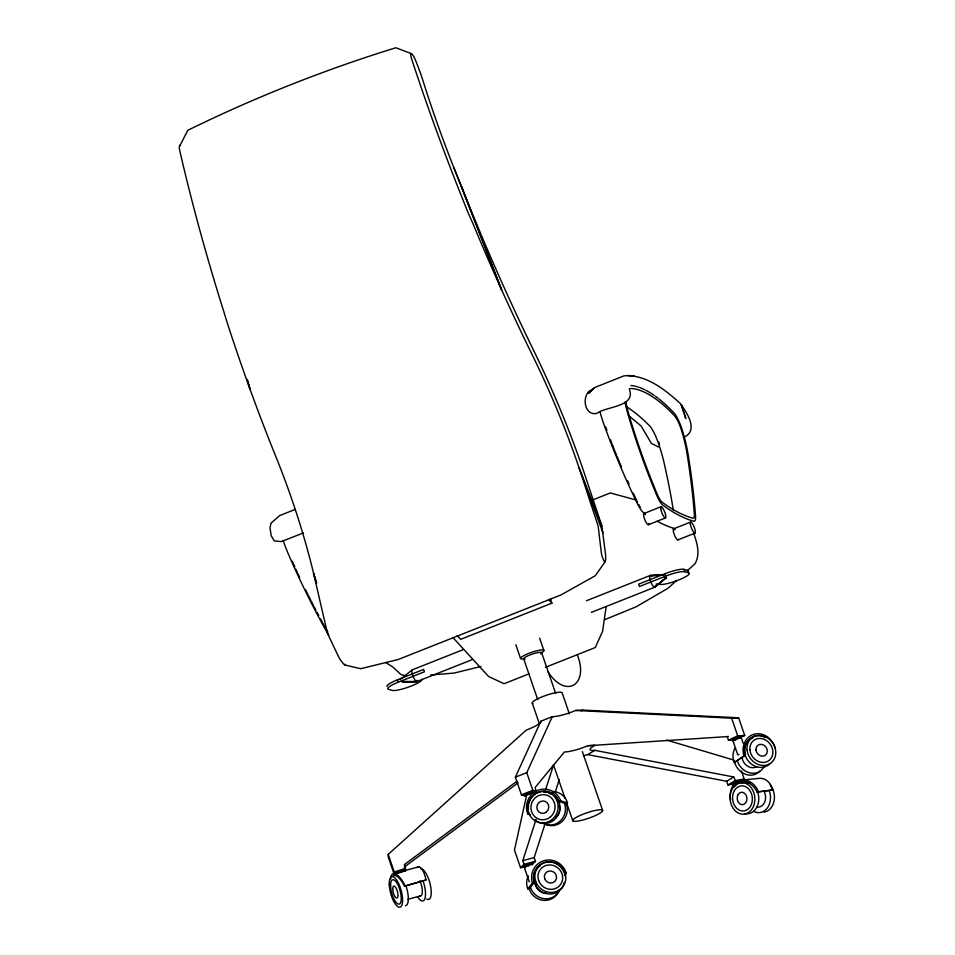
<?xml version="1.0" encoding="UTF-8"?>
<svg xmlns="http://www.w3.org/2000/svg" width="955" height="955" viewBox="0 0 955 955"><rect width="100%" height="100%" fill="white"/><g stroke="black" fill="none" stroke-linecap="round" stroke-linejoin="round"><path stroke-width="1.43" d="M388.208 854.391L388.184 856.814L394.248 874.446L394.284 872.022L388.208 854.391L526.348 730.026A19.255 3.474 -19 0 0 540.876 721.204L552.277 716.68A19.255 3.474 -19 0 0 575.698 710.46L582.705 710.078L738.645 717.802L744.721 735.446L735.505 739.839L728.486 740.209L727.221 736.508M606.162 606.652L602.605 631.291L595.263 647.562L545.508 667.294M526.324 796.637L514.458 850.057L520.535 867.689L529.07 865.421M545.126 823.544L534.179 857.614L535.457 861.315L520.535 867.689L524.068 864.347L522.803 860.634L536.018 819.474M545.603 789.666L552.897 766.949A19.255 3.474 -19 0 0 552.432 765.755M555.153 792.316L559.26 779.543M411.307 53.611L395.883 47.75C324.545 69.739 254.794 97.422 187.777 130.298L179.265 146.998A11.412 2.949 70.7 0 0 179.815 150.902A604.933 155.928 70.7 0 0 223.828 311.7L226.645 320.964A522.433 134.667 70.7 0 0 250.138 389.509A526.062 135.598 70.7 0 0 275.983 456.932A224.759 57.933 70.7 0 1 313.55 573.179L316.606 583.039M728.307 736.532L587.838 745.724A19.255 3.474 -19 0 1 564.429 751.955L535.051 787.612L536.316 791.313L524.928 795.837L521.442 794.811L515.366 777.179L540.876 721.204M524.928 795.837L532.83 790.298L521.442 794.811L536.316 791.313L532.83 790.298L526.766 772.655L552.277 716.68M735.505 739.839L737.702 735.816L731.637 718.184L575.698 710.46M601.841 525.99L579.076 467.855A224.759 51.2 66 0 0 532.413 355.224A526.062 119.829 66 0 1 501.602 289.771A522.433 119.005 66 0 1 472.844 223.315L468.857 214.517A604.933 137.795 66 0 1 411.641 58.959A11.412 2.602 66 0 1 410.745 55.187L410.769 53.91A6.339 1.444 66 0 1 412.262 54.375L413.431 56.023A7.103 1.624 66 0 1 415.628 60.535A72.246 16.45 66 0 1 423.304 81.748A343.549 78.25 66 0 0 454.031 168.128L461.134 185.556A523.674 119.28 66 0 0 533.654 350.473A248.324 56.56 66 0 1 584.83 474.742L601.841 525.99L605.422 553.363A13.525 3.534 78 0 1 605.028 561.898L595.323 575.686L561.051 594.917L479.625 627.232L398.199 659.511L360.68 668.703L345.018 665.026A8.535 1.862 58.9 0 1 343.609 664L340.565 660.168A7.64 1.659 58.9 0 1 338.368 656.312L327.493 633.44L313.538 573.167L316.463 582.944M528.318 875.914A18.336 16.808 23.2 0 0 527.781 888.902L532.413 883.053A18.336 17.632 59.9 0 1 544.004 860.67A18.336 17.632 59.9 0 1 566.363 873.252L564.512 875.592M566.363 873.252L564.596 873.765A16.414 15.793 59.9 0 0 544.565 862.496A16.414 15.793 59.9 0 0 534.179 882.539L529.559 888.389L527.781 888.902M392.923 876.045A16.414 5.981 67.5 0 1 404.49 886.204L426.037 879.985A18.336 5.849 82.3 0 0 417.228 867.534M426.037 879.985L404.49 886.204M593.652 388.303L588.769 392.959L594.893 387.455L624.069 375.828C645.807 374.241 664.895 389.521 680.127 403.308C686.693 412.178 699.335 430.884 683.517 437.366M593.079 388.852L588.137 393.353L592.542 389.473C580.831 393.126 583.636 416.667 596.959 413.336C605.589 406.532 635.254 406.902 629.643 390.094M676.641 580.425L667.975 588.28L636.066 606.843L604.503 619.759M687.469 570.601L695.037 563.725C700.504 554.151 697.114 543.156 693.784 533.558M664.453 577.059L666.292 577.596L654.76 587.218L591.324 612.382M666.292 577.596L654.999 586.764L666.614 577.536M400.24 679.59L412.094 669.909L463.115 649.675M735.493 747.67A18.336 15.22 40.9 0 0 734.347 762.52L745.461 755.011A16.414 14.373 66.7 0 1 749.58 738.812A16.414 14.373 66.7 0 1 765.146 737.499M745.461 755.011L734.347 762.52M516.942 781.25L404.371 864.562L405.624 870.685L398.044 873.192M518.111 782.79L404.347 866.973L405.624 870.685L394.284 872.022L405.648 868.262L396.528 873.204M583.445 755.775A19.255 3.474 -19 0 1 587.731 754.617L594.798 750.332L733.726 776.976L736.556 783.387M587.731 754.617L726.66 781.274L733.726 776.976M739.468 781.847L744.184 778.982L741.378 770.84M734.371 786.92A16.414 13.119 73.2 0 1 756.981 792.065L772.702 789.952A18.336 13.824 -85.1 0 0 758.7 778.409L741.641 780.092M772.702 789.952L756.981 792.065M295.143 509.421L279.552 515.652L271.053 523.101L269.978 527.864L271.22 535.803L274.276 540.9L281.307 541.592L303.332 532.926M592.53 500.014L610.341 492.947L636.77 500.205M643.861 513.539L660.967 506.759M648.481 524.677L665.587 517.897M673.466 528.891L690.561 522.11M678.002 539.85L695.109 533.069M550.45 598.964L551.894 603.166L460.692 639.337L457.266 635.6M586.466 600.743L649.901 575.59L663.785 575.125M386.906 686.382A16.116 2.913 -19 0 1 397.483 679.805L423.638 669.419L424.45 671.771L398.283 682.157A16.116 2.913 -19 0 0 388.434 689.283L392.183 690.381A16.116 2.913 -19 0 0 409.456 686.729A16.116 2.913 -19 0 0 421.967 679.399M664.811 573.776L638.644 584.15L639.456 586.501L665.623 576.128A16.116 2.913 -19 0 1 684.831 571.723L688.579 572.821L687.767 570.469L684.031 569.371A16.116 2.913 -19 0 0 664.811 573.776L665.623 576.128M401.231 681.464L416.953 681.536L472.116 659.666M528.927 673.872L504.061 683.744L488.614 676.498L452.885 637.51M515.366 777.179L526.766 772.655M528.795 803.501A16.414 15.889 83.4 0 1 559.057 801.603L565.802 803.573L567.521 802.88L560.788 800.923A18.336 17.751 83.4 0 0 537.784 790.37A18.336 17.751 83.4 0 0 527.721 814.03L529.452 813.35M559.057 801.603L560.788 800.923M532.413 883.053L534.179 882.539M393.687 873.586L418.672 866.83M407.761 899.347L420.451 895.921M522.803 860.634L534.179 857.614M480.914 666.483L454.222 673.06L430.657 675.03M737.117 783.279L727.937 784.974L726.66 781.274M731.637 718.184L738.645 717.802M587.838 745.724L594.858 745.354A19.255 3.474 -19 0 0 594.798 750.332M649.901 575.59L662.758 575.185L650.307 575.531M416.953 681.536L402.664 681.989L416.547 681.607M627.853 375.411L634.621 376.282M404.848 675.519L400.957 674.588L392.994 667.115L385.808 662.555M527.721 814.03L530.419 814.818M551.894 603.166L548.468 599.43M666.793 740.113L733.834 760.073M658.473 447L651.417 443.43L641.151 426.049L628.832 415.747M547.8 671.472C565.551 699.466 589.139 684.902 577.5 655.357M320.51 618.888L322.324 622.23M322.921 623.34L323.363 624.164M633.213 493.043L634.824 496.457M454.043 168.128L501.602 289.771L461.134 185.556M602.927 532.699L579.076 467.855L598.164 526.074L601.244 552.133A7.64 1.994 78 0 0 602.139 556.502L603.93 560.812A8.535 2.232 78 0 0 605.04 561.922M684.031 569.371L684.831 571.723M741.271 737.785L743.097 743.086M732.915 740.686L737.475 753.949M569.371 713.863L562.149 692.864A15.805 2.853 -19 0 0 544.505 695.909A15.805 2.853 -19 0 0 532.938 703.632M582.383 751.657L602.629 810.437A15.805 2.853 -19 0 1 580.843 820.5A15.805 2.853 -19 0 1 579.554 815.713A15.805 2.853 -19 0 1 602.629 810.437M539.623 638.143L543.873 650.474M541.628 652.695L555.679 693.497M523.686 658.831L537.737 699.633M515.831 644.744L520.547 658.449M532.233 703.083L539.468 724.081M553.446 764.68L565.014 798.273M566.458 802.463L572.725 820.667M527.996 864.502L528.485 865.91M524.295 867.343L529.309 881.919M397.483 679.805L398.283 682.157M247.202 379.589L250.138 389.509L247.19 379.493M417.251 680.258A6.327 1.54 68.4 0 1 413.599 677.477A6.327 1.54 68.4 0 1 412.5 669.849M656.085 584.102A13.871 2.507 -19 0 1 658.58 584.078L659.511 584.353A16.116 2.913 -19 0 0 678.73 579.96A16.116 2.913 -19 0 0 688.579 572.821M687.767 570.469A16.116 2.913 -19 0 1 688.161 571.926M655.058 585.94A6.327 1.54 68.4 0 1 652.695 585.558A6.327 1.54 68.4 0 1 649.663 577.596A6.327 1.54 68.4 0 1 651.489 576.581M525.847 796.1A4.429 0.8 -19 0 1 528.079 794.094A4.429 0.8 -19 0 1 533.547 793.044M528.449 809.183A16.414 15.889 83.4 0 1 528.533 804.898M552.551 791.492A18.336 16.915 -58.5 0 1 567.521 802.88M550.367 793.462A16.414 15.149 -58.5 0 1 553.064 793.39M564.596 803.716A15.805 15.065 -73.7 0 1 560.466 820.787A15.805 15.065 -73.7 0 1 543.837 823.759M549.137 793.712A15.805 15.065 -73.7 0 1 553.088 793.82M566.422 804.253A15.805 15.065 -73.7 0 1 562.304 821.324A15.805 15.065 -73.7 0 1 545.675 824.296M543.634 792.101A15.805 15.065 -73.7 0 1 559.212 812.228A15.805 15.065 -73.7 0 1 535.027 819.999M559.332 805.614A10.278 9.789 -73.7 0 1 555.643 817.576M396.874 873.503A4.429 0.8 -19 0 1 398.462 872.679M399.488 872.261A4.429 0.8 -19 0 1 404.622 871.402M390.631 879.042A18.336 6.673 67.5 0 1 405.015 885.679M420.809 868.871A15.805 5.444 74.9 0 1 430.538 885.81A15.805 5.444 74.9 0 1 426.778 899.073M423.208 881.405A15.805 5.444 74.9 0 1 424.856 898.81A15.805 5.444 74.9 0 1 417.598 896.829M406.018 886.061A15.805 5.444 74.9 0 1 405.421 905.698M419.89 880.773A10.278 3.534 74.9 0 1 422.337 891.827A10.278 3.534 74.9 0 1 419.436 895.647M525.668 867.474A4.429 0.8 -19 0 1 527.196 865.54A4.429 0.8 -19 0 1 532.58 864.729M559.212 890.931A15.805 14.97 38.3 0 1 544.362 898.727A15.805 14.97 38.3 0 1 530.658 887.756M558.926 890.096A15.805 14.97 38.3 0 1 544.457 900.41A15.805 14.97 38.3 0 1 529.392 889.344M564.274 882.432A15.805 14.97 38.3 0 1 540.542 891.039A15.805 14.97 38.3 0 1 540.387 865.636M546.188 893.235A10.278 9.729 38.3 0 1 535.433 883.471M732.772 785.01A4.429 0.8 -19 0 1 733.416 783.864A4.429 0.8 -19 0 1 737.928 782.133M730.635 800.099A18.336 14.647 73.2 0 1 739.767 780.51A18.336 14.647 73.2 0 1 758.354 791.373M770.16 785.094A15.805 12.379 84.4 0 1 773.968 801.555A15.805 12.379 84.4 0 1 763.976 812.168M769.455 791.146A15.805 12.379 84.4 0 1 767.128 808.264A15.805 12.379 84.4 0 1 753.674 811.32M741.319 783.339A15.805 12.379 84.4 0 1 749.794 783.1M757.709 792.304A15.805 12.379 84.4 0 1 745.091 813.636M763.809 790.871A10.278 8.046 84.4 0 1 764.633 802.248A10.278 8.046 84.4 0 1 756.706 807.071M733.631 740.865A4.429 0.8 -19 0 1 736.771 738.502A4.429 0.8 -19 0 1 740.877 738.346M737.988 755.035A4.429 0.8 -19 0 1 738.931 754.331M743.826 755.393A18.336 16.044 66.7 0 1 754.581 734.097A18.336 16.044 66.7 0 1 775.162 748.016M759.595 771.306A15.805 13.585 53 0 1 744.864 774.028A15.805 13.585 53 0 1 734.276 760.753M764.179 766.364A15.805 13.585 53 0 1 750.546 773.025A15.805 13.585 53 0 1 737.535 761.41M769.933 763.534A15.805 13.585 53 0 1 747.431 759.846A15.805 13.585 53 0 1 752.576 738.024M756.873 766.626A10.278 8.834 53 0 1 742.095 757.47M581.285 710.902A19.255 3.474 -19 0 1 582.705 710.078M525.107 659.248A9.478 1.707 -19 0 1 532.21 654.115A9.478 1.707 -19 0 1 540.649 653.936M524.379 658.807A12.331 2.22 -19 0 1 523.555 655.763A12.331 2.22 -19 0 1 540.041 650.128A12.331 2.22 -19 0 1 540.864 653.172M345.03 664.226A13.525 2.949 58.9 0 1 344.994 665.002M179.445 145.661A6.339 1.635 70.7 0 1 180.065 145.339M283.253 540.793A51.307 11.842 64.8 0 0 288.911 555.321A199.118 45.947 64.8 0 0 322.551 624.236A35.502 8.189 64.8 0 0 327.517 633.034A15.746 3.629 64.8 0 0 328.89 635.123M327.875 632.067A12.606 2.913 64.8 0 1 327.493 631.458M327.135 630.861A32.279 7.449 64.8 0 1 326.371 629.584M325.225 627.614A32.279 7.449 64.8 0 1 324.843 626.934M324.103 625.561A32.279 7.449 64.8 0 1 323.733 624.868M318.743 615.593A195.954 45.219 64.8 0 1 317 612.298M315.842 610.09A195.954 45.219 64.8 0 1 314.111 606.759M313.538 605.649A195.954 45.219 64.8 0 1 311.258 601.173M310.685 600.05A195.954 45.219 64.8 0 1 308.429 595.538M307.856 594.404A195.954 45.219 64.8 0 1 305.624 589.868M299.619 577.298A195.954 45.219 64.8 0 1 298.008 573.848M297.483 572.69A195.954 45.219 64.8 0 1 295.895 569.24M294.844 566.936A195.954 45.219 64.8 0 1 292.266 561.158M678.241 539.444A5.945 1.444 68.4 0 1 673.991 533.809A5.945 1.444 68.4 0 1 674.982 529.882M648.779 523.483A6.04 1.468 68.4 0 1 646.499 523.042A6.04 1.468 68.4 0 1 643.622 515.413A6.04 1.468 68.4 0 1 645.401 514.542M629.023 484.018A195.954 47.607 68.4 0 1 627.483 480.604M621.43 466.804A195.954 47.607 68.4 0 1 619.95 463.318M619.461 462.16A195.954 47.607 68.4 0 1 617.037 456.311M616.56 455.141A195.954 47.607 68.4 0 1 615.127 451.608M614.662 450.438A195.954 47.607 68.4 0 1 612.322 444.541M611.857 443.359A195.954 47.607 68.4 0 1 610.484 439.813M606.914 430.347A195.954 47.607 68.4 0 1 605.613 426.79M673.347 510.257A344.194 83.622 68.4 0 0 663.952 462.232A52.048 12.642 68.4 0 0 657.291 440.207L656.718 438.715A17.894 4.345 68.4 0 0 650.212 426.467L645.628 421.883A351.44 85.377 68.4 0 0 626.408 406.651M640.292 507.021A12.606 3.068 68.4 0 1 639.957 506.508M639.289 505.398A12.606 3.068 68.4 0 1 638.943 504.777M637.57 502.187A32.279 7.843 68.4 0 1 637.224 501.518M636.543 500.145A32.279 7.843 68.4 0 1 635.875 498.737M635.541 498.033A32.279 7.843 68.4 0 1 635.218 497.316M675.173 528.712A570.541 138.606 68.4 0 1 657.362 521.311M645.437 513.957A570.541 138.606 68.4 0 1 643.551 512.644A15.746 3.832 68.4 0 1 638.859 506.401A35.502 8.619 68.4 0 1 634.395 497.388A199.118 48.371 68.4 0 1 604.766 426.742A51.307 12.463 68.4 0 1 599.991 411.82M634.777 386.095A354.592 90.14 71.9 0 0 631.673 385.557A100.573 25.57 71.9 0 0 630.933 385.498M635.827 386.345A354.592 90.14 71.9 0 1 637.976 386.954M639.062 387.324A354.592 90.14 71.9 0 1 644.637 389.664M645.783 390.249A354.592 90.14 71.9 0 1 654.044 395.298M655.261 396.17A354.592 90.14 71.9 0 1 658.019 398.235M658.95 398.975A354.592 90.14 71.9 0 1 674.373 413.312A21.058 5.348 71.9 0 1 682.467 430.693A55.235 14.039 71.9 0 1 688.137 454.592A347.501 88.338 71.9 0 1 695.55 516.261A14.504 3.689 71.9 0 1 693.951 521.263A570.541 145.041 71.9 0 1 662.722 505.052A15.746 3.999 71.9 0 1 658.341 498.701A35.502 9.025 71.9 0 1 654.378 489.497A199.118 50.615 71.9 0 1 628.867 417.359A51.307 13.048 71.9 0 1 625 402.127M625.788 401.589A48.108 12.236 71.9 0 0 629.727 417.419A195.954 49.815 71.9 0 0 652.528 482.729L655.226 489.414A32.279 8.201 71.9 0 0 658.532 497.042A12.606 3.211 71.9 0 0 661.791 501.936L662.066 502.151A566.888 144.109 71.9 0 0 693.079 518.255A11.329 2.877 71.9 0 0 694.357 514.948L694.321 514.303A344.194 87.502 71.9 0 0 686.967 453.243A52.048 13.227 71.9 0 0 681.643 430.741L681.154 429.213A17.894 4.548 71.9 0 0 675.34 416.726L670.959 412.071A351.44 89.34 71.9 0 0 632.556 388.566A97.35 24.746 71.9 0 0 629.166 388.971M658.831 442.189A55.235 13.418 68.4 0 1 659.547 444.206M535.457 861.315L531.911 864.657L524.068 864.347L535.457 861.315M735.004 780.677L727.937 784.974L744.184 778.982L735.004 780.677M737.702 735.816L728.486 740.209L744.721 735.446L737.702 735.816M685.296 416.678L681.225 404.681L685.821 418.541L685.296 416.678M551.572 819.951A15.805 15.065 -73.7 0 0 549.495 792.829A15.805 15.065 -73.7 0 0 527.924 808.873A15.805 15.065 -73.7 0 0 551.572 819.951M549.841 817.385A12.618 12.021 -73.7 0 0 548.182 795.742A12.618 12.021 -73.7 0 0 530.956 808.551A12.618 12.021 -73.7 0 0 549.841 817.385M546.2 812.192A6.243 5.945 -73.7 0 0 545.377 801.484A6.243 5.945 -73.7 0 0 536.865 807.823A6.243 5.945 -73.7 0 0 546.2 812.192M389.27 884.605A15.805 5.444 74.9 0 0 399.691 907.25A15.805 5.444 74.9 0 0 398.832 883.948A15.805 5.444 74.9 0 0 389.27 884.605M390.607 886.085A12.618 4.345 74.9 0 0 398.927 904.158A12.618 4.345 74.9 0 0 398.247 885.56A12.618 4.345 74.9 0 0 390.607 886.085M392.72 889.189A6.243 2.149 74.9 0 0 396.838 898.142A6.243 2.149 74.9 0 0 396.504 888.938A6.243 2.149 74.9 0 0 392.72 889.189M535.695 881.37A15.805 14.97 38.3 0 0 562.029 887.768A15.805 14.97 38.3 0 0 553.267 862.305A15.805 14.97 38.3 0 0 535.695 881.37M538.644 880.522A12.618 11.949 38.3 0 0 559.666 885.619A12.618 11.949 38.3 0 0 552.67 865.302A12.618 11.949 38.3 0 0 538.644 880.522M544.672 878.66A6.243 5.909 38.3 0 0 555.07 881.178A6.243 5.909 38.3 0 0 551.608 871.127A6.243 5.909 38.3 0 0 544.672 878.66M732.413 788.555A15.805 12.379 84.4 0 0 741.187 814.018A15.805 12.379 84.4 0 0 753.805 792.698A15.805 12.379 84.4 0 0 732.413 788.555M734.443 790.549A12.618 9.884 84.4 0 0 741.438 810.867A12.618 9.884 84.4 0 0 751.513 793.856A12.618 9.884 84.4 0 0 734.443 790.549M738.108 794.572A6.243 4.882 84.4 0 0 741.569 804.623A6.243 4.882 84.4 0 0 746.547 796.195A6.243 4.882 84.4 0 0 738.108 794.572M747.013 749.723A15.805 13.585 53 0 0 769.754 763.821A15.805 13.585 53 0 0 767.342 737.809A15.805 13.585 53 0 0 747.013 749.723M749.914 749.866A12.618 10.839 53 0 0 768.071 761.123A12.618 10.839 53 0 0 766.137 740.352A12.618 10.839 53 0 0 749.914 749.866M755.966 749.962A6.243 5.36 53 0 0 764.943 755.536A6.243 5.36 53 0 0 763.988 745.258A6.243 5.36 53 0 0 755.966 749.962M690.381 524.343A5.945 1.444 68.4 0 0 694.715 533.117A5.945 1.444 68.4 0 0 693.402 525.322A5.945 1.444 68.4 0 0 690.381 524.343M660.776 509.015A6.04 1.468 68.4 0 0 665.193 517.944A6.04 1.468 68.4 0 0 663.856 510.03A6.04 1.468 68.4 0 0 660.776 509.015"/></g></svg>
